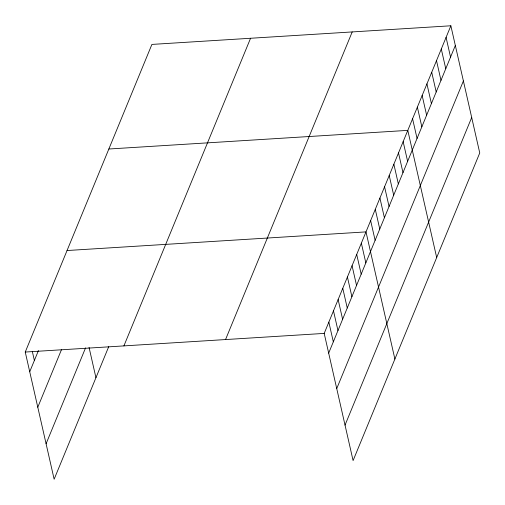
<?xml version="1.0" encoding="UTF-8"?>
<svg xmlns="http://www.w3.org/2000/svg" width="505" height="505" viewBox="0 0 505 505"><rect width="100%" height="100%" fill="white"/><g stroke="black" fill="none" stroke-linecap="round" stroke-linejoin="round"><path stroke-width="0.76" d="M108.714 346.683L54.142 479.22L25.25 352.048L151.91 44.415L450.858 25.78L479.75 152.952L353.09 460.585L324.197 333.407L450.858 25.78M29.726 371.756L38.437 350.609M37.787 407.219L61.585 349.409M46.088 443.756L85.56 347.882M123.902 345.9L250.562 38.266M225.546 339.562L352.206 31.929M328.679 353.121L455.333 45.488M336.734 388.585L463.394 80.951M345.035 425.122L471.695 117.488M108.846 149.013L407.794 130.372L436.686 257.55M67.045 250.53L365.999 231.89L394.891 359.068M25.25 352.048L324.197 333.407M446.073 37.402L450.548 57.109M441.288 49.023L445.763 68.73M436.503 60.644L440.979 80.352M431.718 72.266L436.194 91.973M426.933 83.887L431.409 103.594M422.148 95.508L426.624 115.216M417.364 107.129L421.839 126.837M412.579 118.751L417.054 138.458M403.148 141.653L407.63 161.36M398.508 152.933L402.984 172.641M393.862 164.213L398.338 183.921M389.216 175.494L393.692 195.201M384.57 186.774L389.052 206.482M379.93 198.055L384.406 217.762M375.284 209.329L379.76 229.043M370.638 220.609L375.12 240.323M361.353 243.17L365.828 262.878M356.707 254.451L361.189 274.158M352.067 265.731L356.543 285.439M347.421 277.011L351.897 296.719M342.775 288.292L347.251 308M338.129 299.572L342.611 319.28M333.489 310.853L337.965 330.56M328.843 322.133L333.319 341.841M89.057 347.415L95.937 377.702M32.307 351.379L34.372 360.475"/></g></svg>
